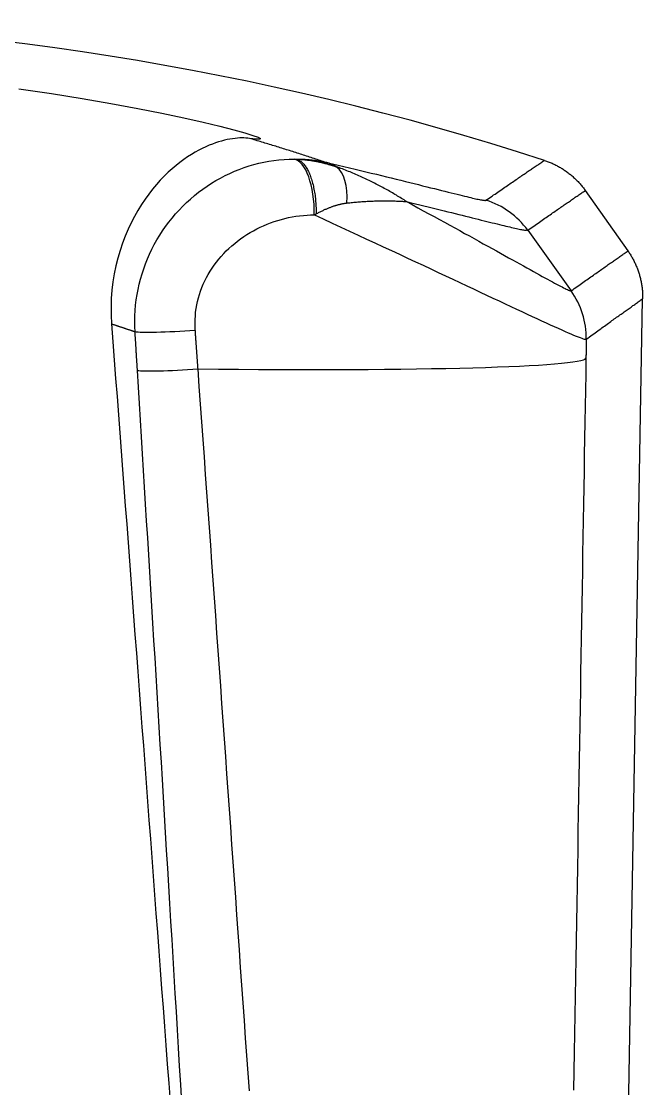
# Model space of a CAD drawing. Extents: x 0 to 395, y 0 to 289.
# Drawn here: x 121.26 to 132.83, y 81.46 to 101.34 of the extents above; entities that cross this region are included whole.
import ezdxf

# ---------------------------------------------------------------- set-up
doc = ezdxf.new("R2010")
doc.units = 0
doc.header["$LTSCALE"] = 10
doc.header["$MEASUREMENT"] = 0
doc.layers.add('1', color=7, linetype='CONTINUOUS')

msp = doc.modelspace()

# ---------------------------------------------------------------- linework, layer by layer
at = {"layer": '1'}
for p, q in [((131.766, 98.19), (132.56, 97.064)), ((130.694, 97.45), (131.504, 96.32)), ((132.023, 49.665), (132.835, 96.173))]:
    msp.add_line(p, q, dxfattribs=at)
for points in [[(121.215, 100.087), (121.823, 99.997), (122.395, 99.906), (122.93, 99.812), (123.429, 99.719), (123.882, 99.628), (124.288, 99.542), (124.646, 99.46), (124.957, 99.386), (125.218, 99.319), (125.425, 99.262), (125.577, 99.216), (125.675, 99.181), (125.718, 99.158), (125.705, 99.147), (125.636, 99.148), (125.51, 99.161)], [(125.51, 99.161), (125.478, 99.165), (125.444, 99.167), (125.407, 99.169), (125.369, 99.169), (125.329, 99.168), (125.287, 99.165), (125.243, 99.161), (125.196, 99.155), (125.148, 99.147), (125.098, 99.138), (125.047, 99.126), (124.993, 99.112), (124.937, 99.096), (124.88, 99.077), (124.821, 99.056), (124.759, 99.032), (124.697, 99.004), (124.632, 98.974), (124.566, 98.94), (124.498, 98.902), (124.429, 98.861), (124.359, 98.816), (124.288, 98.767), (124.217, 98.714), (124.144, 98.657), (124.072, 98.596), (123.999, 98.529), (123.925, 98.458), (123.851, 98.382), (123.779, 98.3), (123.707, 98.214), (123.636, 98.123), (123.567, 98.027), (123.499, 97.926), (123.433, 97.82), (123.369, 97.707), (123.308, 97.589), (123.25, 97.467), (123.196, 97.34), (123.146, 97.208), (123.101, 97.072), (123.06, 96.932), (123.023, 96.786), (122.993, 96.638), (122.968, 96.487), (122.95, 96.334), (122.938, 96.18), (122.933, 96.023), (122.934, 95.864), (122.943, 95.704)], [(126.944, 98.711), (126.916, 98.72), (126.887, 98.73), (126.859, 98.739), (126.83, 98.748), (126.802, 98.758), (126.773, 98.767), (126.745, 98.776), (126.716, 98.786), (126.688, 98.795), (126.659, 98.804), (126.631, 98.813), (126.602, 98.823), (126.573, 98.832), (126.545, 98.841), (126.516, 98.85), (126.488, 98.859), (126.459, 98.868), (126.43, 98.877), (126.402, 98.887), (126.373, 98.896), (126.344, 98.905), (126.316, 98.914), (126.287, 98.923), (126.258, 98.932), (126.23, 98.941), (126.201, 98.95), (126.172, 98.959), (126.144, 98.968), (126.115, 98.977), (126.086, 98.986), (126.057, 98.995), (126.029, 99.004), (126, 99.013), (125.971, 99.021), (125.942, 99.03), (125.914, 99.039), (125.885, 99.048), (125.856, 99.057), (125.827, 99.066), (125.798, 99.074), (125.77, 99.083), (125.741, 99.092), (125.712, 99.101), (125.683, 99.109), (125.654, 99.118), (125.625, 99.127), (125.596, 99.136), (125.568, 99.144), (125.539, 99.153), (125.51, 99.161)], [(123.38, 95.559), (123.376, 95.658), (123.375, 95.757), (123.377, 95.856), (123.382, 95.955), (123.391, 96.054), (123.403, 96.152), (123.418, 96.25), (123.436, 96.348), (123.458, 96.444), (123.482, 96.54), (123.51, 96.636), (123.541, 96.73), (123.575, 96.823), (123.611, 96.915), (123.651, 97.006), (123.694, 97.096), (123.739, 97.184), (123.788, 97.27), (123.839, 97.355), (123.892, 97.438), (123.949, 97.519), (124.008, 97.599), (124.069, 97.676), (124.133, 97.752), (124.199, 97.825), (124.268, 97.896), (124.338, 97.964), (124.411, 98.031), (124.486, 98.095), (124.562, 98.156), (124.641, 98.215), (124.721, 98.271), (124.803, 98.324), (124.886, 98.375), (124.971, 98.422), (125.057, 98.467), (125.144, 98.509), (125.233, 98.548), (125.322, 98.584), (125.412, 98.617), (125.503, 98.647), (125.595, 98.674), (125.688, 98.698), (125.781, 98.719), (125.874, 98.736), (125.967, 98.75), (126.061, 98.761), (126.155, 98.769), (126.249, 98.774), (126.342, 98.776)], [(126.342, 98.776), (126.343, 98.776), (126.344, 98.776), (126.344, 98.776), (126.345, 98.776), (126.346, 98.776), (126.346, 98.776), (126.347, 98.776), (126.348, 98.776), (126.348, 98.776), (126.349, 98.776), (126.349, 98.776), (126.35, 98.776), (126.351, 98.776), (126.351, 98.776), (126.352, 98.776), (126.353, 98.776), (126.353, 98.776), (126.354, 98.776), (126.355, 98.776), (126.355, 98.776), (126.356, 98.776), (126.357, 98.776), (126.357, 98.776), (126.358, 98.776), (126.359, 98.776), (126.359, 98.776), (126.36, 98.776), (126.361, 98.776), (126.361, 98.776), (126.362, 98.776), (126.363, 98.776), (126.363, 98.776), (126.364, 98.776), (126.365, 98.776), (126.365, 98.776), (126.366, 98.776), (126.366, 98.776), (126.367, 98.776), (126.368, 98.776), (126.368, 98.776), (126.369, 98.776), (126.37, 98.776), (126.37, 98.776), (126.371, 98.776), (126.372, 98.776), (126.372, 98.776), (126.373, 98.776), (126.374, 98.776), (126.374, 98.776), (126.375, 98.776)], [(126.375, 98.776), (126.38, 98.776), (126.385, 98.776), (126.39, 98.776), (126.395, 98.776), (126.4, 98.776), (126.405, 98.776), (126.41, 98.776), (126.415, 98.775), (126.42, 98.775), (126.425, 98.775), (126.43, 98.775), (126.435, 98.775), (126.44, 98.775), (126.445, 98.775), (126.451, 98.775), (126.456, 98.775), (126.461, 98.775), (126.466, 98.774), (126.471, 98.774), (126.476, 98.774), (126.481, 98.774), (126.486, 98.774), (126.491, 98.773), (126.496, 98.773), (126.501, 98.773), (126.506, 98.773), (126.511, 98.773), (126.516, 98.772), (126.521, 98.772), (126.526, 98.772), (126.531, 98.771), (126.537, 98.771), (126.542, 98.771), (126.547, 98.77), (126.552, 98.77), (126.557, 98.77), (126.562, 98.769), (126.567, 98.769), (126.572, 98.769), (126.577, 98.768), (126.582, 98.768), (126.587, 98.767), (126.592, 98.767), (126.598, 98.767), (126.603, 98.766), (126.608, 98.766), (126.613, 98.765), (126.618, 98.765), (126.623, 98.764), (126.628, 98.764)], [(126.375, 98.776), (126.379, 98.775), (126.382, 98.775), (126.386, 98.775), (126.39, 98.775), (126.393, 98.775), (126.397, 98.775), (126.401, 98.775), (126.405, 98.775), (126.408, 98.774), (126.412, 98.774), (126.416, 98.774), (126.419, 98.774), (126.423, 98.774), (126.427, 98.773), (126.43, 98.773), (126.434, 98.773), (126.438, 98.773), (126.441, 98.773), (126.445, 98.772), (126.449, 98.772), (126.453, 98.772), (126.456, 98.772), (126.46, 98.771), (126.464, 98.771), (126.467, 98.771), (126.471, 98.771), (126.475, 98.77), (126.478, 98.77), (126.482, 98.77), (126.486, 98.769), (126.489, 98.769), (126.493, 98.769), (126.497, 98.769), (126.5, 98.768), (126.504, 98.768), (126.508, 98.768), (126.511, 98.767), (126.515, 98.767), (126.519, 98.767), (126.522, 98.766), (126.526, 98.766), (126.53, 98.765), (126.533, 98.765), (126.537, 98.765), (126.541, 98.764), (126.544, 98.764), (126.548, 98.764), (126.552, 98.763), (126.555, 98.763), (126.559, 98.762)], [(126.375, 98.776), (126.386, 98.773), (126.398, 98.77), (126.409, 98.766), (126.421, 98.762), (126.432, 98.756), (126.444, 98.749), (126.456, 98.742), (126.467, 98.734), (126.479, 98.724), (126.491, 98.714), (126.502, 98.703), (126.514, 98.691), (126.525, 98.678), (126.537, 98.664), (126.548, 98.649), (126.559, 98.633), (126.57, 98.616), (126.58, 98.599), (126.591, 98.58), (126.601, 98.561), (126.611, 98.541), (126.621, 98.519), (126.63, 98.498), (126.64, 98.475), (126.648, 98.452), (126.657, 98.428), (126.665, 98.403), (126.673, 98.377), (126.681, 98.352), (126.688, 98.325), (126.695, 98.298), (126.701, 98.271), (126.707, 98.243), (126.713, 98.215), (126.718, 98.186), (126.723, 98.158), (126.728, 98.129), (126.732, 98.1), (126.736, 98.071), (126.739, 98.041), (126.742, 98.012), (126.744, 97.983), (126.747, 97.954), (126.748, 97.925), (126.75, 97.896), (126.751, 97.867), (126.752, 97.838), (126.752, 97.81), (126.752, 97.782), (126.752, 97.754)], [(126.559, 98.762), (126.571, 98.761), (126.583, 98.76), (126.594, 98.758), (126.606, 98.757), (126.618, 98.755), (126.63, 98.753), (126.642, 98.752), (126.653, 98.75), (126.665, 98.748), (126.677, 98.746), (126.688, 98.744), (126.7, 98.742), (126.712, 98.74), (126.723, 98.738), (126.735, 98.736), (126.746, 98.734), (126.758, 98.732), (126.77, 98.729), (126.781, 98.727), (126.793, 98.725), (126.804, 98.722), (126.816, 98.72), (126.827, 98.717), (126.839, 98.715), (126.85, 98.712), (126.861, 98.709), (126.873, 98.707), (126.884, 98.704), (126.896, 98.701), (126.907, 98.698), (126.918, 98.695), (126.929, 98.693), (126.941, 98.69), (126.952, 98.687), (126.963, 98.684), (126.974, 98.68), (126.986, 98.677), (126.997, 98.674), (127.008, 98.671), (127.019, 98.668), (127.03, 98.664), (127.041, 98.661), (127.052, 98.658), (127.063, 98.654), (127.074, 98.651), (127.085, 98.647), (127.096, 98.644), (127.107, 98.64), (127.118, 98.637), (127.129, 98.633)], [(126.628, 98.764), (126.634, 98.763), (126.641, 98.762), (126.647, 98.762), (126.653, 98.761), (126.66, 98.76), (126.666, 98.76), (126.672, 98.759), (126.679, 98.758), (126.685, 98.757), (126.691, 98.757), (126.697, 98.756), (126.704, 98.755), (126.71, 98.754), (126.716, 98.753), (126.723, 98.752), (126.729, 98.752), (126.735, 98.751), (126.742, 98.75), (126.748, 98.749), (126.754, 98.748), (126.761, 98.747), (126.767, 98.746), (126.773, 98.745), (126.78, 98.744), (126.786, 98.743), (126.792, 98.742), (126.799, 98.741), (126.805, 98.739), (126.811, 98.738), (126.818, 98.737), (126.824, 98.736), (126.83, 98.735), (126.837, 98.734), (126.843, 98.733), (126.849, 98.731), (126.856, 98.73), (126.862, 98.729), (126.868, 98.728), (126.875, 98.726), (126.881, 98.725), (126.887, 98.724), (126.894, 98.722), (126.9, 98.721), (126.906, 98.72), (126.913, 98.718), (126.919, 98.717), (126.925, 98.715), (126.932, 98.714), (126.938, 98.712), (126.944, 98.711)], [(127.129, 98.633), (127.125, 98.635), (127.122, 98.637), (127.118, 98.639), (127.115, 98.641), (127.111, 98.643), (127.108, 98.645), (127.104, 98.647), (127.1, 98.649), (127.097, 98.651), (127.093, 98.653), (127.09, 98.655), (127.086, 98.657), (127.083, 98.658), (127.079, 98.66), (127.075, 98.662), (127.072, 98.664), (127.068, 98.665), (127.064, 98.667), (127.061, 98.669), (127.057, 98.671), (127.053, 98.672), (127.05, 98.674), (127.046, 98.675), (127.042, 98.677), (127.039, 98.679), (127.035, 98.68), (127.031, 98.682), (127.028, 98.683), (127.024, 98.685), (127.02, 98.686), (127.016, 98.688), (127.013, 98.689), (127.009, 98.69), (127.005, 98.692), (127.001, 98.693), (126.998, 98.695), (126.994, 98.696), (126.99, 98.697), (126.986, 98.698), (126.983, 98.7), (126.979, 98.701), (126.975, 98.702), (126.971, 98.703), (126.967, 98.704), (126.964, 98.706), (126.96, 98.707), (126.956, 98.708), (126.952, 98.709), (126.948, 98.71), (126.944, 98.711)], [(126.944, 98.711), (127.055, 98.686), (127.164, 98.661), (127.271, 98.636), (127.376, 98.611), (127.479, 98.587), (127.581, 98.563), (127.681, 98.539), (127.779, 98.515), (127.875, 98.492), (127.97, 98.469), (128.063, 98.446), (128.153, 98.424), (128.242, 98.402), (128.33, 98.381), (128.415, 98.36), (128.498, 98.339), (128.58, 98.318), (128.659, 98.299), (128.736, 98.279), (128.812, 98.26), (128.885, 98.242), (128.955, 98.224), (129.024, 98.207), (129.089, 98.191), (129.153, 98.175), (129.213, 98.16), (129.271, 98.145), (129.326, 98.132), (129.378, 98.119), (129.427, 98.107), (129.474, 98.095), (129.517, 98.085), (129.558, 98.075), (129.596, 98.066), (129.632, 98.058), (129.664, 98.05), (129.695, 98.043), (129.723, 98.037), (129.749, 98.031), (129.774, 98.026), (129.796, 98.022), (129.817, 98.018), (129.837, 98.014), (129.854, 98.011), (129.87, 98.009), (129.884, 98.007), (129.896, 98.006), (129.906, 98.006), (129.913, 98.007), (129.917, 98.009)], [(129.917, 98.009), (129.946, 98.028), (129.975, 98.048), (130.003, 98.068), (130.031, 98.087), (130.058, 98.106), (130.085, 98.124), (130.112, 98.143), (130.139, 98.161), (130.165, 98.179), (130.191, 98.197), (130.217, 98.215), (130.242, 98.232), (130.267, 98.249), (130.292, 98.266), (130.316, 98.283), (130.34, 98.299), (130.364, 98.315), (130.388, 98.332), (130.411, 98.347), (130.434, 98.363), (130.456, 98.378), (130.479, 98.394), (130.501, 98.409), (130.522, 98.423), (130.544, 98.438), (130.565, 98.453), (130.586, 98.467), (130.606, 98.481), (130.627, 98.495), (130.647, 98.508), (130.666, 98.522), (130.686, 98.535), (130.705, 98.548), (130.724, 98.561), (130.743, 98.574), (130.762, 98.587), (130.78, 98.599), (130.798, 98.611), (130.816, 98.624), (130.834, 98.636), (130.851, 98.648), (130.869, 98.66), (130.886, 98.671), (130.904, 98.683), (130.921, 98.695), (130.938, 98.706), (130.955, 98.718), (130.971, 98.729), (130.988, 98.74), (131.004, 98.751)], [(131.004, 98.751), (131.023, 98.745), (131.041, 98.739), (131.059, 98.732), (131.077, 98.726), (131.095, 98.719), (131.113, 98.711), (131.131, 98.704), (131.148, 98.696), (131.166, 98.688), (131.183, 98.68), (131.201, 98.672), (131.218, 98.663), (131.235, 98.654), (131.252, 98.645), (131.269, 98.636), (131.286, 98.626), (131.303, 98.617), (131.319, 98.607), (131.336, 98.597), (131.352, 98.586), (131.368, 98.576), (131.384, 98.565), (131.4, 98.554), (131.415, 98.543), (131.431, 98.532), (131.446, 98.52), (131.461, 98.509), (131.476, 98.497), (131.491, 98.485), (131.506, 98.473), (131.52, 98.46), (131.535, 98.448), (131.549, 98.435), (131.563, 98.422), (131.577, 98.409), (131.591, 98.396), (131.604, 98.382), (131.618, 98.368), (131.631, 98.355), (131.644, 98.34), (131.657, 98.326), (131.67, 98.312), (131.683, 98.297), (131.695, 98.282), (131.707, 98.267), (131.719, 98.252), (131.731, 98.237), (131.743, 98.221), (131.754, 98.206), (131.766, 98.19)], [(128.438, 97.982), (128.414, 97.997), (128.391, 98.013), (128.367, 98.027), (128.343, 98.042), (128.319, 98.057), (128.295, 98.072), (128.271, 98.086), (128.247, 98.101), (128.222, 98.116), (128.198, 98.13), (128.173, 98.144), (128.149, 98.159), (128.124, 98.173), (128.099, 98.187), (128.074, 98.201), (128.049, 98.215), (128.023, 98.229), (127.998, 98.243), (127.972, 98.256), (127.947, 98.27), (127.921, 98.284), (127.895, 98.297), (127.869, 98.31), (127.843, 98.324), (127.817, 98.337), (127.791, 98.35), (127.764, 98.363), (127.738, 98.376), (127.711, 98.389), (127.684, 98.402), (127.658, 98.414), (127.631, 98.427), (127.604, 98.439), (127.577, 98.452), (127.549, 98.464), (127.522, 98.476), (127.494, 98.488), (127.467, 98.5), (127.439, 98.512), (127.412, 98.523), (127.384, 98.535), (127.356, 98.546), (127.328, 98.558), (127.3, 98.569), (127.271, 98.58), (127.243, 98.591), (127.215, 98.601), (127.186, 98.612), (127.157, 98.623), (127.129, 98.633)], [(130.694, 97.45), (130.722, 97.469), (130.751, 97.489), (130.778, 97.508), (130.806, 97.527), (130.833, 97.546), (130.86, 97.565), (130.886, 97.583), (130.913, 97.602), (130.938, 97.619), (130.964, 97.637), (130.989, 97.655), (131.014, 97.672), (131.039, 97.689), (131.063, 97.706), (131.087, 97.723), (131.111, 97.739), (131.135, 97.755), (131.158, 97.771), (131.181, 97.787), (131.203, 97.803), (131.225, 97.818), (131.247, 97.833), (131.269, 97.848), (131.29, 97.863), (131.312, 97.878), (131.332, 97.892), (131.353, 97.906), (131.373, 97.92), (131.393, 97.934), (131.413, 97.948), (131.432, 97.961), (131.452, 97.974), (131.471, 97.987), (131.489, 98), (131.508, 98.013), (131.526, 98.026), (131.544, 98.038), (131.562, 98.05), (131.58, 98.063), (131.598, 98.075), (131.615, 98.087), (131.632, 98.099), (131.649, 98.11), (131.666, 98.122), (131.683, 98.134), (131.7, 98.145), (131.717, 98.156), (131.733, 98.168), (131.749, 98.179), (131.766, 98.19)], [(126.752, 97.754), (126.767, 97.762), (126.782, 97.77), (126.797, 97.778), (126.812, 97.786), (126.826, 97.793), (126.841, 97.8), (126.855, 97.807), (126.869, 97.814), (126.883, 97.82), (126.896, 97.827), (126.91, 97.833), (126.923, 97.839), (126.937, 97.845), (126.95, 97.85), (126.963, 97.856), (126.976, 97.861), (126.988, 97.866), (127.001, 97.871), (127.013, 97.876), (127.025, 97.88), (127.037, 97.885), (127.049, 97.889), (127.061, 97.893), (127.073, 97.897), (127.084, 97.901), (127.095, 97.905), (127.107, 97.908), (127.118, 97.912), (127.129, 97.915), (127.139, 97.918), (127.15, 97.921), (127.16, 97.924), (127.171, 97.927), (127.181, 97.929), (127.191, 97.932), (127.201, 97.934), (127.211, 97.937), (127.221, 97.939), (127.23, 97.941), (127.24, 97.943), (127.249, 97.945), (127.259, 97.946), (127.268, 97.948), (127.277, 97.949), (127.285, 97.951), (127.294, 97.952), (127.303, 97.953), (127.311, 97.955), (127.32, 97.956), (127.328, 97.957)], [(127.328, 97.957), (127.354, 97.959), (127.38, 97.962), (127.405, 97.965), (127.431, 97.967), (127.456, 97.97), (127.481, 97.972), (127.506, 97.974), (127.531, 97.976), (127.556, 97.978), (127.581, 97.98), (127.605, 97.982), (127.629, 97.984), (127.654, 97.985), (127.678, 97.987), (127.701, 97.988), (127.725, 97.99), (127.749, 97.991), (127.772, 97.992), (127.795, 97.993), (127.818, 97.994), (127.841, 97.995), (127.864, 97.996), (127.887, 97.996), (127.909, 97.997), (127.932, 97.997), (127.954, 97.998), (127.976, 97.998), (127.998, 97.998), (128.019, 97.998), (128.041, 97.998), (128.062, 97.998), (128.084, 97.998), (128.105, 97.998), (128.126, 97.998), (128.146, 97.997), (128.167, 97.997), (128.187, 97.996), (128.208, 97.996), (128.228, 97.995), (128.248, 97.994), (128.267, 97.994), (128.287, 97.993), (128.306, 97.992), (128.326, 97.991), (128.345, 97.99), (128.364, 97.988), (128.383, 97.987), (128.401, 97.985), (128.42, 97.984), (128.438, 97.982)], [(128.438, 97.982), (128.521, 97.963), (128.603, 97.943), (128.683, 97.923), (128.762, 97.904), (128.839, 97.885), (128.916, 97.867), (128.99, 97.848), (129.064, 97.83), (129.135, 97.813), (129.206, 97.795), (129.275, 97.778), (129.342, 97.761), (129.408, 97.745), (129.473, 97.729), (129.536, 97.713), (129.597, 97.698), (129.657, 97.683), (129.715, 97.668), (129.772, 97.654), (129.827, 97.64), (129.881, 97.627), (129.933, 97.614), (129.983, 97.602), (130.031, 97.59), (130.078, 97.578), (130.124, 97.567), (130.168, 97.556), (130.21, 97.546), (130.25, 97.536), (130.288, 97.527), (130.325, 97.518), (130.361, 97.51), (130.394, 97.502), (130.426, 97.495), (130.456, 97.488), (130.484, 97.482), (130.511, 97.476), (130.535, 97.47), (130.558, 97.466), (130.58, 97.462), (130.599, 97.458), (130.617, 97.455), (130.633, 97.452), (130.647, 97.45), (130.659, 97.449), (130.67, 97.448), (130.679, 97.447), (130.685, 97.448), (130.691, 97.448), (130.694, 97.45)], [(128.438, 97.982), (128.543, 97.926), (128.647, 97.869), (128.749, 97.813), (128.85, 97.758), (128.95, 97.704), (129.048, 97.65), (129.145, 97.597), (129.241, 97.544), (129.335, 97.493), (129.428, 97.442), (129.519, 97.391), (129.608, 97.342), (129.696, 97.293), (129.783, 97.246), (129.867, 97.199), (129.95, 97.153), (130.031, 97.108), (130.111, 97.064), (130.188, 97.021), (130.264, 96.978), (130.338, 96.937), (130.41, 96.898), (130.48, 96.859), (130.547, 96.821), (130.613, 96.784), (130.677, 96.749), (130.739, 96.715), (130.799, 96.682), (130.856, 96.65), (130.911, 96.619), (130.964, 96.59), (131.015, 96.563), (131.063, 96.536), (131.109, 96.511), (131.153, 96.488), (131.194, 96.465), (131.233, 96.445), (131.269, 96.426), (131.303, 96.408), (131.334, 96.392), (131.363, 96.377), (131.389, 96.364), (131.412, 96.353), (131.433, 96.343), (131.451, 96.335), (131.467, 96.329), (131.48, 96.324), (131.49, 96.321), (131.498, 96.319), (131.503, 96.319)], [(124.501, 95.588), (124.498, 95.655), (124.497, 95.722), (124.498, 95.789), (124.503, 95.856), (124.509, 95.923), (124.518, 95.99), (124.53, 96.057), (124.544, 96.122), (124.561, 96.188), (124.58, 96.253), (124.601, 96.317), (124.625, 96.381), (124.651, 96.444), (124.68, 96.505), (124.71, 96.566), (124.743, 96.627), (124.778, 96.686), (124.815, 96.743), (124.855, 96.8), (124.896, 96.856), (124.939, 96.91), (124.984, 96.962), (125.031, 97.014), (125.08, 97.064), (125.13, 97.112), (125.182, 97.159), (125.236, 97.204), (125.291, 97.248), (125.347, 97.29), (125.405, 97.33), (125.464, 97.369), (125.524, 97.405), (125.585, 97.44), (125.647, 97.473), (125.711, 97.505), (125.775, 97.534), (125.84, 97.561), (125.905, 97.587), (125.971, 97.61), (126.038, 97.632), (126.105, 97.651), (126.173, 97.668), (126.241, 97.684), (126.309, 97.697), (126.378, 97.709), (126.446, 97.718), (126.515, 97.726), (126.583, 97.731), (126.651, 97.734), (126.72, 97.736)], [(126.72, 97.736), (126.72, 97.736), (126.721, 97.736), (126.722, 97.737), (126.722, 97.737), (126.723, 97.738), (126.723, 97.738), (126.724, 97.738), (126.725, 97.739), (126.725, 97.739), (126.726, 97.739), (126.727, 97.74), (126.727, 97.74), (126.728, 97.74), (126.729, 97.741), (126.729, 97.741), (126.73, 97.742), (126.731, 97.742), (126.731, 97.742), (126.732, 97.743), (126.733, 97.743), (126.733, 97.743), (126.734, 97.744), (126.734, 97.744), (126.735, 97.744), (126.736, 97.745), (126.736, 97.745), (126.737, 97.746), (126.738, 97.746), (126.738, 97.746), (126.739, 97.747), (126.74, 97.747), (126.74, 97.747), (126.741, 97.748), (126.742, 97.748), (126.742, 97.748), (126.743, 97.749), (126.744, 97.749), (126.744, 97.75), (126.745, 97.75), (126.746, 97.75), (126.746, 97.751), (126.747, 97.751), (126.748, 97.751), (126.748, 97.752), (126.749, 97.752), (126.75, 97.752), (126.75, 97.753), (126.751, 97.753), (126.752, 97.754), (126.752, 97.754)], [(126.72, 97.736), (126.885, 97.659), (127.05, 97.583), (127.213, 97.508), (127.374, 97.433), (127.534, 97.359), (127.693, 97.286), (127.849, 97.213), (128.003, 97.142), (128.156, 97.071), (128.306, 97.001), (128.455, 96.931), (128.601, 96.863), (128.745, 96.796), (128.887, 96.73), (129.026, 96.665), (129.163, 96.6), (129.298, 96.537), (129.43, 96.476), (129.559, 96.415), (129.685, 96.356), (129.808, 96.298), (129.929, 96.241), (130.046, 96.186), (130.161, 96.133), (130.272, 96.081), (130.38, 96.03), (130.484, 95.981), (130.585, 95.934), (130.683, 95.888), (130.777, 95.845), (130.867, 95.803), (130.953, 95.763), (131.036, 95.725), (131.115, 95.689), (131.189, 95.655), (131.26, 95.623), (131.327, 95.593), (131.389, 95.565), (131.447, 95.54), (131.5, 95.517), (131.549, 95.496), (131.594, 95.478), (131.634, 95.462), (131.67, 95.448), (131.7, 95.437), (131.726, 95.429), (131.748, 95.422), (131.765, 95.419), (131.776, 95.418), (131.784, 95.419)], [(131.504, 96.32), (131.533, 96.34), (131.561, 96.361), (131.589, 96.38), (131.617, 96.4), (131.644, 96.419), (131.67, 96.438), (131.697, 96.457), (131.723, 96.475), (131.748, 96.493), (131.773, 96.511), (131.798, 96.528), (131.823, 96.546), (131.847, 96.563), (131.871, 96.58), (131.894, 96.596), (131.917, 96.613), (131.94, 96.629), (131.963, 96.645), (131.986, 96.661), (132.008, 96.676), (132.03, 96.692), (132.051, 96.707), (132.073, 96.722), (132.094, 96.737), (132.114, 96.751), (132.135, 96.766), (132.155, 96.78), (132.175, 96.794), (132.194, 96.808), (132.214, 96.821), (132.233, 96.835), (132.252, 96.848), (132.271, 96.861), (132.289, 96.874), (132.307, 96.887), (132.325, 96.899), (132.343, 96.912), (132.361, 96.924), (132.378, 96.936), (132.395, 96.949), (132.412, 96.96), (132.429, 96.972), (132.446, 96.984), (132.463, 96.996), (132.479, 97.007), (132.496, 97.019), (132.512, 97.03), (132.528, 97.042), (132.544, 97.053), (132.56, 97.064)], [(132.56, 97.064), (132.571, 97.048), (132.582, 97.033), (132.592, 97.017), (132.603, 97.001), (132.613, 96.985), (132.623, 96.968), (132.632, 96.952), (132.642, 96.936), (132.651, 96.919), (132.66, 96.902), (132.669, 96.885), (132.677, 96.869), (132.686, 96.851), (132.694, 96.834), (132.702, 96.817), (132.71, 96.8), (132.717, 96.782), (132.724, 96.764), (132.731, 96.747), (132.738, 96.729), (132.745, 96.711), (132.751, 96.694), (132.757, 96.676), (132.763, 96.658), (132.769, 96.64), (132.774, 96.622), (132.779, 96.604), (132.784, 96.585), (132.789, 96.567), (132.794, 96.549), (132.798, 96.531), (132.802, 96.512), (132.806, 96.494), (132.809, 96.475), (132.813, 96.457), (132.816, 96.438), (132.819, 96.42), (132.821, 96.401), (132.824, 96.382), (132.826, 96.363), (132.828, 96.344), (132.83, 96.325), (132.831, 96.306), (132.832, 96.287), (132.833, 96.268), (132.834, 96.249), (132.835, 96.23), (132.835, 96.211), (132.835, 96.192), (132.835, 96.173)], [(131.503, 96.319), (131.503, 96.32), (131.503, 96.32), (131.503, 96.32), (131.503, 96.32), (131.503, 96.32), (131.503, 96.32), (131.503, 96.32), (131.503, 96.32), (131.503, 96.32), (131.503, 96.32), (131.503, 96.32), (131.503, 96.32), (131.503, 96.32), (131.503, 96.32), (131.503, 96.32), (131.503, 96.32), (131.503, 96.32), (131.503, 96.32), (131.503, 96.32), (131.503, 96.32), (131.503, 96.32), (131.503, 96.32), (131.503, 96.32), (131.503, 96.32), (131.503, 96.32), (131.504, 96.32), (131.504, 96.32), (131.504, 96.32), (131.504, 96.32), (131.504, 96.32), (131.504, 96.32), (131.504, 96.32), (131.504, 96.32), (131.504, 96.32), (131.504, 96.32), (131.504, 96.32), (131.504, 96.32), (131.504, 96.32), (131.504, 96.32), (131.504, 96.32), (131.504, 96.32), (131.504, 96.32), (131.504, 96.32), (131.504, 96.32), (131.504, 96.32), (131.504, 96.32), (131.504, 96.32), (131.504, 96.32), (131.504, 96.32), (131.504, 96.32)], [(131.785, 95.42), (131.813, 95.44), (131.842, 95.461), (131.869, 95.481), (131.897, 95.5), (131.924, 95.52), (131.95, 95.539), (131.976, 95.558), (132.002, 95.577), (132.028, 95.595), (132.053, 95.613), (132.077, 95.631), (132.102, 95.648), (132.126, 95.665), (132.149, 95.682), (132.173, 95.699), (132.196, 95.716), (132.219, 95.732), (132.241, 95.749), (132.264, 95.765), (132.286, 95.78), (132.307, 95.796), (132.329, 95.811), (132.35, 95.827), (132.371, 95.842), (132.391, 95.856), (132.412, 95.871), (132.432, 95.885), (132.451, 95.899), (132.471, 95.913), (132.49, 95.927), (132.509, 95.941), (132.528, 95.954), (132.547, 95.968), (132.565, 95.981), (132.583, 95.994), (132.601, 96.006), (132.619, 96.019), (132.636, 96.031), (132.653, 96.044), (132.671, 96.056), (132.688, 96.068), (132.704, 96.08), (132.721, 96.092), (132.738, 96.104), (132.754, 96.116), (132.771, 96.127), (132.787, 96.139), (132.803, 96.15), (132.819, 96.162), (132.835, 96.173)], [(122.943, 95.704), (122.968, 95.367), (122.994, 95.029), (123.019, 94.69), (123.045, 94.352), (123.07, 94.013), (123.096, 93.673), (123.122, 93.333), (123.147, 92.993), (123.173, 92.653), (123.199, 92.312), (123.224, 91.971), (123.25, 91.629), (123.276, 91.287), (123.302, 90.945), (123.327, 90.602), (123.353, 90.259), (123.379, 89.915), (123.405, 89.571), (123.431, 89.227), (123.457, 88.883), (123.483, 88.538), (123.509, 88.192), (123.535, 87.847), (123.561, 87.501), (123.587, 87.154), (123.613, 86.807), (123.639, 86.46), (123.665, 86.113), (123.691, 85.765), (123.717, 85.416), (123.744, 85.068), (123.77, 84.718), (123.796, 84.369), (123.822, 84.019), (123.849, 83.669), (123.875, 83.318), (123.901, 82.967), (123.928, 82.616), (123.954, 82.264), (123.981, 81.912), (124.007, 81.56), (124.034, 81.207)], [(122.943, 95.704), (122.952, 95.701), (122.96, 95.698), (122.969, 95.696), (122.978, 95.693), (122.987, 95.69), (122.995, 95.687), (123.004, 95.684), (123.013, 95.681), (123.022, 95.678), (123.03, 95.675), (123.039, 95.673), (123.048, 95.67), (123.057, 95.667), (123.065, 95.664), (123.074, 95.661), (123.083, 95.658), (123.092, 95.655), (123.101, 95.652), (123.109, 95.65), (123.118, 95.647), (123.127, 95.644), (123.136, 95.641), (123.144, 95.638), (123.153, 95.635), (123.162, 95.632), (123.17, 95.629), (123.179, 95.626), (123.188, 95.623), (123.197, 95.621), (123.205, 95.618), (123.214, 95.615), (123.223, 95.612), (123.232, 95.609), (123.24, 95.606), (123.249, 95.603), (123.258, 95.6), (123.267, 95.597), (123.275, 95.594), (123.284, 95.591), (123.293, 95.588), (123.302, 95.586), (123.31, 95.583), (123.319, 95.58), (123.328, 95.577), (123.336, 95.574), (123.345, 95.571), (123.354, 95.568), (123.363, 95.565), (123.371, 95.562), (123.38, 95.559)], [(123.425, 94.836), (123.424, 94.851), (123.423, 94.865), (123.422, 94.88), (123.421, 94.894), (123.42, 94.909), (123.419, 94.923), (123.418, 94.937), (123.417, 94.952), (123.417, 94.966), (123.416, 94.981), (123.415, 94.995), (123.414, 95.01), (123.413, 95.024), (123.412, 95.039), (123.411, 95.053), (123.41, 95.067), (123.409, 95.082), (123.409, 95.096), (123.408, 95.111), (123.407, 95.125), (123.406, 95.14), (123.405, 95.154), (123.404, 95.169), (123.403, 95.183), (123.402, 95.197), (123.401, 95.212), (123.401, 95.226), (123.4, 95.241), (123.399, 95.255), (123.398, 95.27), (123.397, 95.284), (123.396, 95.299), (123.395, 95.313), (123.394, 95.328), (123.393, 95.342), (123.393, 95.357), (123.392, 95.371), (123.391, 95.385), (123.39, 95.4), (123.389, 95.414), (123.388, 95.429), (123.387, 95.443), (123.386, 95.458), (123.385, 95.472), (123.385, 95.487), (123.384, 95.501), (123.383, 95.516), (123.382, 95.53), (123.381, 95.545), (123.38, 95.559)], [(124.553, 94.865), (124.552, 94.88), (124.551, 94.894), (124.55, 94.909), (124.549, 94.923), (124.548, 94.938), (124.547, 94.952), (124.546, 94.966), (124.545, 94.981), (124.544, 94.995), (124.543, 95.01), (124.542, 95.024), (124.541, 95.039), (124.54, 95.053), (124.539, 95.068), (124.538, 95.082), (124.537, 95.096), (124.536, 95.111), (124.535, 95.125), (124.534, 95.14), (124.533, 95.154), (124.532, 95.169), (124.531, 95.183), (124.53, 95.198), (124.529, 95.212), (124.527, 95.226), (124.526, 95.241), (124.525, 95.255), (124.524, 95.27), (124.523, 95.284), (124.522, 95.299), (124.521, 95.313), (124.52, 95.328), (124.519, 95.342), (124.518, 95.357), (124.517, 95.371), (124.516, 95.385), (124.515, 95.4), (124.514, 95.414), (124.513, 95.429), (124.512, 95.443), (124.511, 95.458), (124.51, 95.472), (124.509, 95.487), (124.508, 95.501), (124.507, 95.516), (124.506, 95.53), (124.505, 95.545), (124.504, 95.559), (124.503, 95.574), (124.501, 95.588)], [(131.785, 95.42), (131.785, 95.412), (131.785, 95.405), (131.785, 95.398), (131.784, 95.391), (131.784, 95.384), (131.784, 95.377), (131.784, 95.37), (131.784, 95.363), (131.784, 95.355), (131.784, 95.348), (131.784, 95.341), (131.783, 95.334), (131.783, 95.327), (131.783, 95.32), (131.783, 95.313), (131.783, 95.306), (131.783, 95.298), (131.783, 95.291), (131.783, 95.284), (131.782, 95.277), (131.782, 95.27), (131.782, 95.263), (131.782, 95.256), (131.782, 95.249), (131.782, 95.241), (131.782, 95.234), (131.782, 95.227), (131.781, 95.22), (131.781, 95.213), (131.781, 95.206), (131.781, 95.199), (131.781, 95.192), (131.781, 95.184), (131.781, 95.177), (131.781, 95.17), (131.78, 95.163), (131.78, 95.156), (131.78, 95.149), (131.78, 95.142), (131.78, 95.135), (131.78, 95.128), (131.78, 95.12), (131.779, 95.113), (131.779, 95.106), (131.779, 95.099), (131.779, 95.092), (131.779, 95.085), (131.779, 95.078), (131.779, 95.071), (131.779, 95.064)], [(131.784, 95.419), (131.783, 95.412), (131.783, 95.405), (131.783, 95.398), (131.783, 95.391), (131.783, 95.384), (131.783, 95.376), (131.783, 95.369), (131.783, 95.362), (131.783, 95.355), (131.783, 95.348), (131.783, 95.341), (131.782, 95.334), (131.782, 95.327), (131.782, 95.32), (131.782, 95.312), (131.782, 95.305), (131.782, 95.298), (131.782, 95.291), (131.782, 95.284), (131.782, 95.277), (131.782, 95.27), (131.781, 95.263), (131.781, 95.255), (131.781, 95.248), (131.781, 95.241), (131.781, 95.234), (131.781, 95.227), (131.781, 95.22), (131.781, 95.213), (131.781, 95.206), (131.781, 95.199), (131.78, 95.191), (131.78, 95.184), (131.78, 95.177), (131.78, 95.17), (131.78, 95.163), (131.78, 95.156), (131.78, 95.149), (131.78, 95.142), (131.78, 95.135), (131.78, 95.127), (131.779, 95.12), (131.779, 95.113), (131.779, 95.106), (131.779, 95.099), (131.779, 95.092), (131.779, 95.085), (131.779, 95.078), (131.779, 95.071), (131.779, 95.064)], [(131.784, 95.419), (131.784, 95.419), (131.784, 95.419), (131.784, 95.419), (131.784, 95.419), (131.784, 95.419), (131.784, 95.419), (131.784, 95.419), (131.784, 95.419), (131.784, 95.419), (131.784, 95.419), (131.784, 95.419), (131.784, 95.419), (131.784, 95.419), (131.784, 95.419), (131.784, 95.419), (131.784, 95.419), (131.784, 95.419), (131.784, 95.419), (131.784, 95.419), (131.784, 95.419), (131.784, 95.419), (131.784, 95.419), (131.784, 95.419), (131.784, 95.419), (131.784, 95.419), (131.784, 95.419), (131.784, 95.419), (131.784, 95.419), (131.784, 95.419), (131.784, 95.419), (131.784, 95.419), (131.784, 95.419), (131.785, 95.419), (131.785, 95.419), (131.785, 95.42), (131.785, 95.42), (131.785, 95.42), (131.785, 95.42), (131.785, 95.42), (131.785, 95.42), (131.785, 95.42), (131.785, 95.42), (131.785, 95.42), (131.785, 95.42), (131.785, 95.42), (131.785, 95.42), (131.785, 95.42), (131.785, 95.42), (131.785, 95.42), (131.785, 95.42)], [(131.779, 95.064), (131.774, 94.768), (131.769, 94.47), (131.764, 94.171), (131.759, 93.871), (131.754, 93.569), (131.748, 93.266), (131.743, 92.962), (131.738, 92.656), (131.733, 92.349), (131.728, 92.04), (131.723, 91.73), (131.717, 91.419), (131.712, 91.106), (131.707, 90.792), (131.702, 90.476), (131.696, 90.16), (131.691, 89.841), (131.686, 89.521), (131.68, 89.2), (131.675, 88.878), (131.669, 88.554), (131.664, 88.228), (131.658, 87.902), (131.653, 87.573), (131.647, 87.244), (131.642, 86.913), (131.636, 86.581), (131.63, 86.247), (131.625, 85.912), (131.619, 85.575), (131.613, 85.237), (131.608, 84.898), (131.602, 84.557), (131.596, 84.215), (131.59, 83.872), (131.585, 83.527), (131.579, 83.181), (131.573, 82.833), (131.567, 82.484), (131.561, 82.133), (131.555, 81.781), (131.549, 81.428)], [(125.509, 81.415), (125.486, 81.743), (125.463, 82.071), (125.44, 82.399), (125.417, 82.727), (125.393, 83.055), (125.37, 83.383), (125.347, 83.711), (125.324, 84.039), (125.301, 84.367), (125.278, 84.695), (125.255, 85.023), (125.232, 85.351), (125.208, 85.679), (125.185, 86.007), (125.162, 86.335), (125.139, 86.663), (125.116, 86.991), (125.092, 87.319), (125.069, 87.647), (125.046, 87.975), (125.022, 88.303), (124.999, 88.631), (124.976, 88.959), (124.952, 89.288), (124.929, 89.616), (124.906, 89.944), (124.882, 90.272), (124.859, 90.6), (124.835, 90.928), (124.812, 91.256), (124.789, 91.584), (124.765, 91.912), (124.742, 92.24), (124.718, 92.569), (124.695, 92.897), (124.671, 93.225), (124.648, 93.553), (124.624, 93.881), (124.601, 94.209), (124.577, 94.537), (124.553, 94.865)], [(124.252, 81.192), (124.232, 81.533), (124.211, 81.874), (124.191, 82.213), (124.171, 82.552), (124.15, 82.89), (124.13, 83.228), (124.11, 83.564), (124.09, 83.9), (124.07, 84.235), (124.049, 84.569), (124.029, 84.902), (124.009, 85.235), (123.989, 85.566), (123.969, 85.897), (123.949, 86.227), (123.929, 86.557), (123.91, 86.885), (123.89, 87.213), (123.87, 87.54), (123.85, 87.866), (123.83, 88.191), (123.811, 88.516), (123.791, 88.839), (123.771, 89.162), (123.752, 89.484), (123.732, 89.805), (123.713, 90.126), (123.693, 90.446), (123.674, 90.764), (123.654, 91.082), (123.635, 91.4), (123.616, 91.716), (123.596, 92.032), (123.577, 92.347), (123.558, 92.661), (123.539, 92.974), (123.52, 93.286), (123.5, 93.598), (123.481, 93.909), (123.462, 94.219), (123.443, 94.528), (123.425, 94.836)]]:
    msp.add_lwpolyline(points, dxfattribs=at)
msp.add_arc((114.67, 48.538), 52.803, 71.9802, 108.0198, dxfattribs=at)
for centre, major_axis, ratio, start_param, end_param in [((126.32, 97.778), (-0.005, 1), 0.399389, 4.668106, 6.21507), ((126.768, 97.714), (0.274, 0.962), 0.511662, 5.109825, 6.097423), ((129.475, 96.575), (-0.894, 1.204), 0.999766, 4.695989, 5.345422), ((130.284, 95.445), (-0.517, 1.408), 0.999698, 4.343544, 4.98311), ((124.359, 95.629), (-0.998, -0.061), 0.049996, 0.191817, 1.710636), ((123.281, 95.212), (8.499, -0.143), 0.038686, 4.863294, 6.265722), ((124.404, 94.906), (-0.998, -0.061), 0.050405, 0.191821, 1.718221)]:
    msp.add_ellipse(centre, major_axis=major_axis, ratio=ratio, start_param=start_param, end_param=end_param, dxfattribs=at)

doc.saveas('drawing.dxf')
